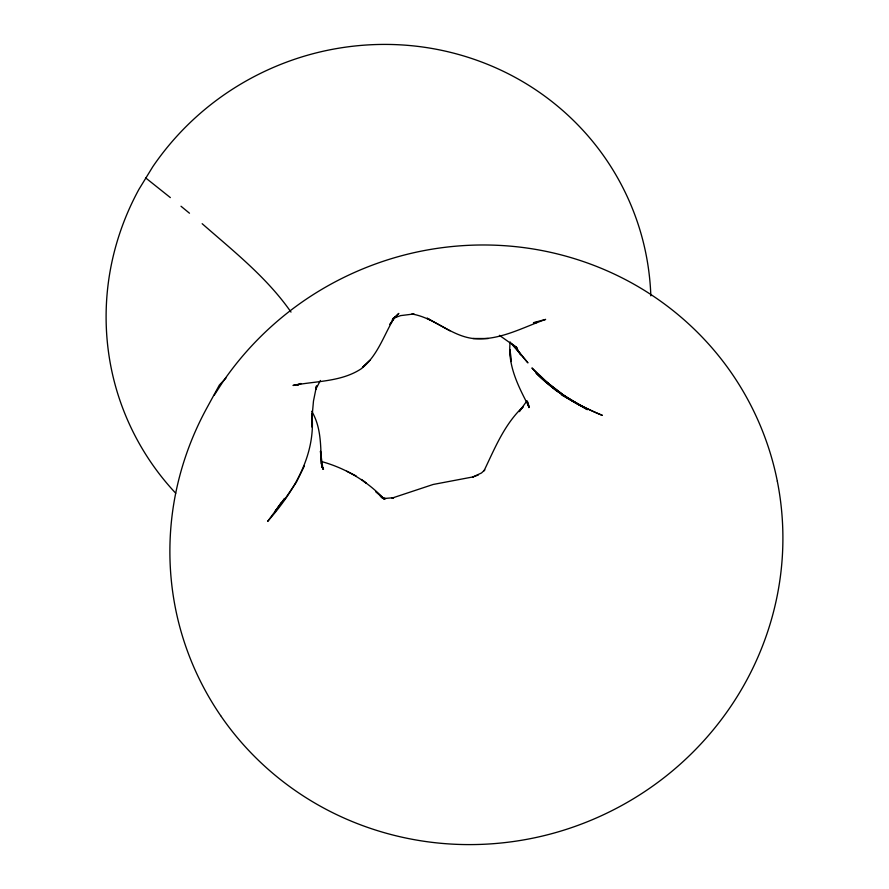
<?xml version="1.0" encoding="UTF-8"?>
<svg xmlns="http://www.w3.org/2000/svg" width="889" height="889" viewBox="0 0 889 889"><rect width="100%" height="100%" fill="white"/><g stroke="black" fill="none" stroke-linecap="round" stroke-linejoin="round"><path stroke-width="1.33" d="M311.906 427.053L311.839 413.318C316.295 454.812 293.848 491.517 267.633 521.421L284.702 498.396L274.623 512.175L281.024 502.874M311.839 419.341L313.473 401.072L316.54 385.882L315.617 389.504L320.429 380.47M220.65 715.623A309.139 299.56 -22.7 0 1 187.268 650.637A305.905 296.426 -22.7 0 1 175.455 608.332A309.139 299.56 -22.7 0 1 170.332 535.234A305.905 296.426 -22.7 0 1 176.078 491.373A309.139 299.56 -22.7 0 1 206.826 408.029L219.372 385.048L225.95 378.092M304.405 465.88L296.27 482.394L285.036 498.896M650.837 295.859A274.79 266.267 -22.7 0 0 648.259 267.267A271.912 263.488 -22.7 0 0 639.691 229.162A274.79 266.267 -22.7 0 0 612.966 169.977A271.912 263.488 -22.7 0 0 590.063 138.317A274.79 266.267 -22.7 0 0 541.99 94.145A271.912 263.488 -22.7 0 0 508.241 73.743A274.79 266.267 -22.7 0 0 446.122 51.318A271.912 263.488 -22.7 0 0 406.673 45.272A274.79 266.267 -22.7 0 0 339.976 48.006A271.912 263.488 -22.7 0 0 300.815 57.24A274.79 266.267 -22.7 0 0 239.697 84.722A271.912 263.488 -22.7 0 0 206.804 107.836A274.79 266.267 -22.7 0 0 152.808 166.688L138.94 189.335A274.79 266.267 -22.7 0 0 114.614 250.609A271.912 263.488 -22.7 0 0 107.547 289.347A274.79 266.267 -22.7 0 0 108.847 354.544A271.912 263.488 -22.7 0 0 117.415 392.649A274.79 266.267 -22.7 0 0 144.14 451.823A271.912 263.488 -22.7 0 0 167.043 483.494A274.79 266.267 -22.7 0 0 175.733 493.239M214.305 395.105L222.417 382.537A309.139 299.56 -22.7 0 1 271.734 326.141A305.905 296.426 -22.7 0 1 307.416 298.404A309.139 299.56 -22.7 0 1 374.636 264.289A305.905 296.426 -22.7 0 1 418.152 251.776A309.139 299.56 -22.7 0 1 493.017 245.131A305.905 296.426 -22.7 0 1 537.745 249.765A309.139 299.56 -22.7 0 1 608.876 271.601A305.905 296.426 -22.7 0 1 648.003 292.67A309.139 299.56 -22.7 0 1 704.566 339.654A305.905 296.426 -22.7 0 1 732.136 373.947A309.139 299.56 -22.7 0 1 765.507 438.944A305.905 296.426 -22.7 0 1 777.33 481.238M297.615 384.448L293.003 385.459C315.762 380.914 340.865 382.07 361.012 368.935C377.914 355.833 384.026 334.453 394.827 316.895L389.815 324.585L394.205 318.195L398.828 313.395L392.327 319.64L397.205 316.028L394.772 317.273M527.066 400.717L519.187 411.64L523.377 406.429C504.396 424.186 494.917 448.156 484.005 470.826L484.772 469.892L481.505 472.97L472.604 477.093L478.26 475.015M370.068 360.223L362.49 367.401L369.035 361.29M393.071 318.34L400.606 315.617L414.03 313.961L411.874 314.017C433.932 317.517 450.523 335.675 472.959 338.509C498.762 341.087 522.121 327.674 545.635 319.407L533.856 322.551M300.76 383.748L297.382 385.059L300.66 383.804M298.771 384.192L300.927 383.492M473.259 476.871L433.143 484.472L391.993 498.118L393.849 497.684L383.659 498.551L385.804 498.651L381.737 497.562L383.881 498.196L380.336 496.262L384.281 499.107C367.168 481.082 345.754 468.281 321.774 461.613M534.289 322.796L536.967 322.418L533.467 322.896M472.959 338.509L488.261 338.531M356.111 475.926L346.721 471.214M499.429 335.342L517.076 347.832L510.742 342.898L527.944 362.879L517.698 350.266L520.821 354.822L515.498 346.932L518.42 351.377L516.22 347.843M449.956 330.819L427.131 318.173L430.709 320.184M580.717 405.862C564.348 397.116 549.413 385.837 536.034 373.002C554.592 392.149 577.85 405.284 602.32 415.341C575.828 404.673 550.98 389.46 531.933 367.957L555.825 390.404L587.396 409.651L561.381 394.849M145.585 177.844L170.344 197.591M361.567 479.471L366.168 483.194L363.868 481.293M181.012 206.248L189.479 213.216M375.78 491.861L382.392 497.462M202.159 223.695C233.507 251.165 267.022 277.59 291.003 312.095M515.598 346.866L518.42 351.377M322.162 466.969L323.529 469.214L322.151 466.814M311.728 411.285C321.318 427.253 320.585 446.234 321.418 464.125L320.462 451.19L322.896 468.825L321.796 465.258L323.096 469.092L322.007 466.781M527.533 401.595L529.233 407.24C518.609 386.971 507.463 365.701 510.153 341.898M527.799 402.839L528.844 407.607L528.199 404.106M220.65 715.634A305.905 296.426 -22.7 0 0 248.209 749.927A309.139 299.56 -22.7 0 0 304.783 796.911A305.905 296.426 -22.7 0 0 343.899 817.98A309.139 299.56 -22.7 0 0 415.03 839.805A305.905 296.426 -22.7 0 0 459.757 844.45A309.139 299.56 -22.7 0 0 534.633 837.794A305.905 296.426 -22.7 0 0 578.15 825.292A309.139 299.56 -22.7 0 0 645.358 791.166A305.905 296.426 -22.7 0 0 681.052 763.44A309.139 299.56 -22.7 0 0 730.358 707.044A305.905 296.426 -22.7 0 0 752.783 668.295A309.139 299.56 -22.7 0 0 776.697 598.208A305.905 296.426 -22.7 0 0 782.453 554.347A309.139 299.56 -22.7 0 0 777.319 481.238M559.514 392.049L544.713 380.603L566.326 397.35L559.514 392.049M510.942 361.49L510.164 349.922L510.942 361.49"/></g></svg>
